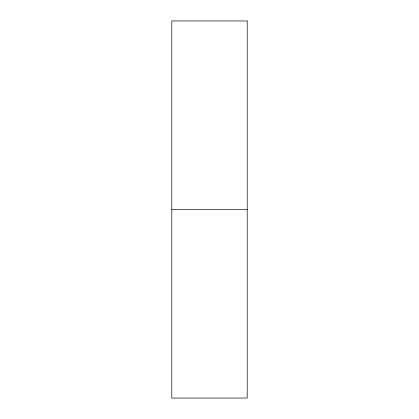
<?xml version="1.0" encoding="UTF-8"?>
<svg xmlns="http://www.w3.org/2000/svg" width="419" height="419" viewBox="0 0 419 419"><rect width="100%" height="100%" fill="white"/><g stroke="black" fill="none" stroke-linecap="round" stroke-linejoin="round"><path stroke-width="0.63" d="M171.79 209.5L247.21 209.5M247.21 20.95L171.79 20.95L171.79 398.05L247.21 398.05L247.21 20.95"/></g></svg>
